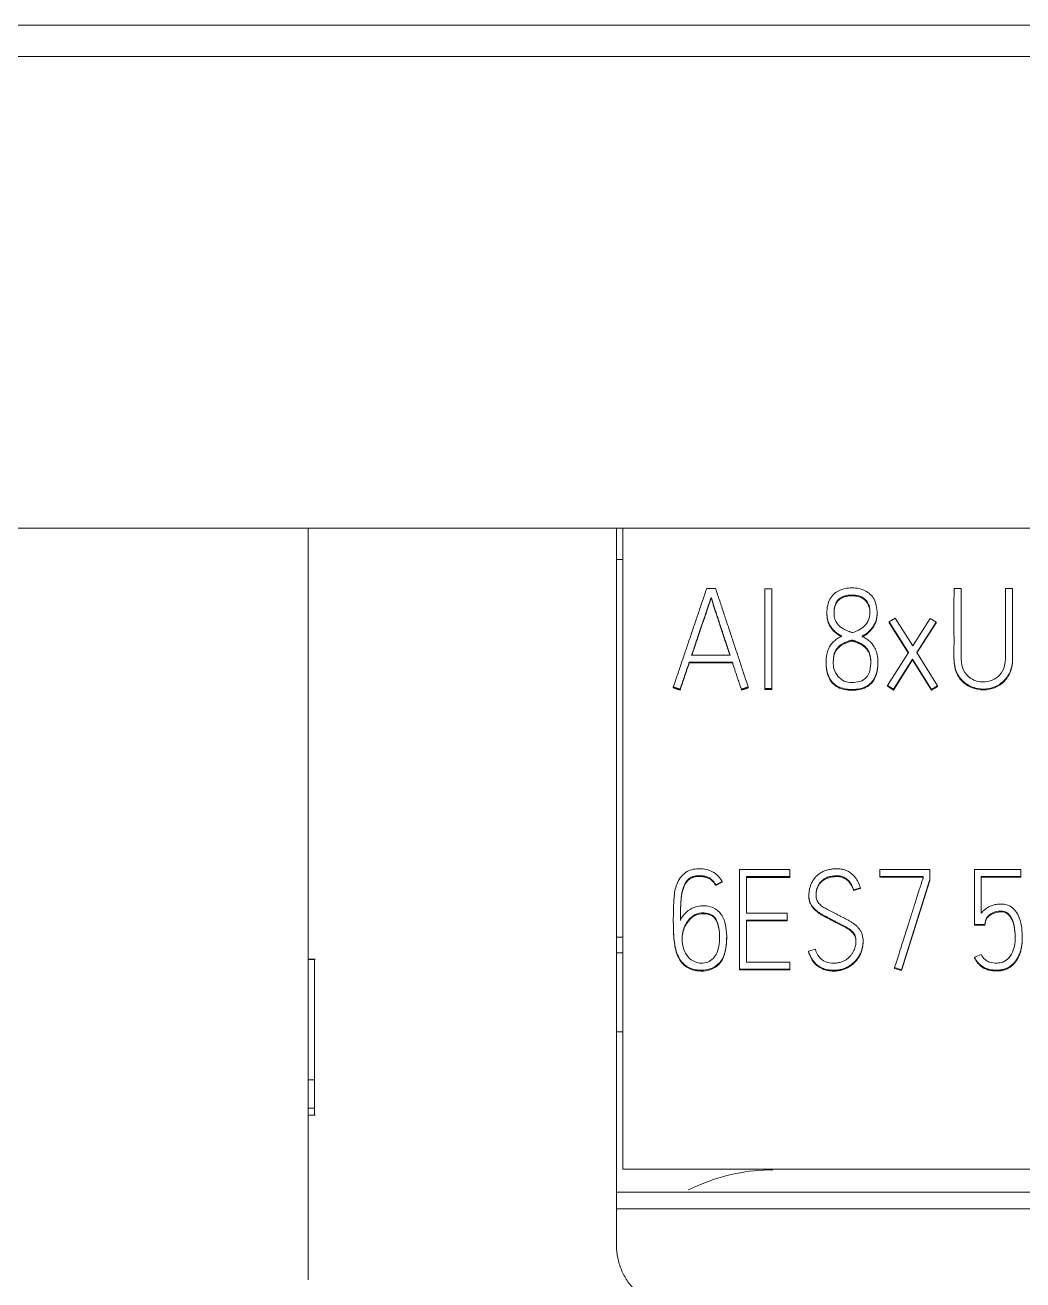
# Model space of a CAD drawing. Header units: millimetres. Extents: x 4137 to 6698, y 1400 to 3585.
# Drawn here: x 5211.35 to 5227.21, y 3075.84 to 3095.78 of the extents above; entities that cross this region are included whole.
import ezdxf

# ---------------------------------------------------------------- set-up
doc = ezdxf.new("R2010")
doc.units = ezdxf.units.MM
doc.layers.add('000-PI-Oprema', color=30, linetype='Continuous', lineweight=5)
doc.layers.add('004-PI-DIN Šina', color=3, linetype='Continuous')

msp = doc.modelspace()

# ---------------------------------------------------------------- linework, layer by layer
at = {"layer": '000-PI-Oprema', "color": 0, "linetype": 'ByBlock', "lineweight": 0}
for p, q in [((5215.848, 3087.785), (5210.948, 3087.785)), ((5220.748, 3087.785), (5215.848, 3087.785)), ((5220.848, 3087.785), (5220.748, 3087.785)), ((5245.648, 3087.785), (5220.848, 3087.785)), ((5220.848, 3077.602), (5220.848, 3087.785)), ((5220.848, 3087.285), (5220.748, 3087.285)), ((5226.927, 3086.826), (5226.927, 3086.814)), ((5222.251, 3086.685), (5222.251, 3086.673)), ((5226.927, 3086.592), (5226.927, 3086.571)), ((5224.091, 3086.44), (5224.091, 3086.427)), ((5224.888, 3086.427), (5224.888, 3086.44)), ((5225.176, 3086.355), (5225.081, 3086.296)), ((5225.454, 3085.913), (5225.176, 3086.355)), ((5225.733, 3086.351), (5225.454, 3085.913)), ((5225.826, 3086.291), (5225.733, 3086.351)), ((5226.927, 3086.387), (5226.927, 3086.4)), ((5225.081, 3086.296), (5225.081, 3086.283)), ((5225.081, 3086.296), (5225.387, 3085.809)), ((5225.081, 3086.283), (5225.383, 3085.803)), ((5225.518, 3085.809), (5225.826, 3086.291)), ((5225.522, 3085.803), (5225.826, 3086.279)), ((5225.826, 3086.291), (5225.826, 3086.279)), ((5226.11, 3086.202), (5226.11, 3086.189)), ((5226.927, 3086.141), (5226.927, 3086.128)), ((5225.387, 3085.809), (5225.054, 3085.285)), ((5225.849, 3085.279), (5225.518, 3085.809)), ((5226.109, 3085.782), (5226.109, 3085.769)), ((5221.903, 3085.655), (5221.903, 3085.643)), ((5222.589, 3085.655), (5222.589, 3085.643)), ((5224.078, 3085.665), (5224.078, 3085.653)), ((5224.901, 3085.65), (5224.901, 3085.663)), ((5225.15, 3085.226), (5225.451, 3085.704)), ((5225.15, 3085.213), (5225.451, 3085.691)), ((5225.451, 3085.704), (5225.753, 3085.222)), ((5225.451, 3085.704), (5225.451, 3085.691)), ((5225.451, 3085.691), (5225.753, 3085.209)), ((5221.65, 3085.261), (5221.65, 3085.248)), ((5221.757, 3085.226), (5221.757, 3085.213)), ((5222.731, 3085.213), (5222.729, 3085.219)), ((5222.731, 3085.226), (5222.731, 3085.213)), ((5222.84, 3085.261), (5222.84, 3085.248)), ((5223.106, 3085.237), (5223.106, 3085.224)), ((5223.217, 3085.237), (5223.217, 3085.224)), ((5225.054, 3085.285), (5225.054, 3085.273)), ((5225.054, 3085.285), (5225.15, 3085.226)), ((5225.054, 3085.273), (5225.15, 3085.213)), ((5225.15, 3085.226), (5225.15, 3085.213)), ((5225.753, 3085.222), (5225.849, 3085.279)), ((5225.753, 3085.209), (5225.849, 3085.266)), ((5225.753, 3085.222), (5225.753, 3085.209)), ((5225.849, 3085.279), (5225.849, 3085.266)), ((5222.427, 3082.171), (5222.325, 3082.118)), ((5222.427, 3082.171), (5222.427, 3082.158)), ((5222.704, 3082.36), (5222.704, 3080.778)), ((5223.501, 3082.36), (5222.704, 3082.36)), ((5222.815, 3081.667), (5222.815, 3082.248)), ((5222.815, 3082.248), (5223.501, 3082.248)), ((5222.815, 3082.236), (5223.501, 3082.236)), ((5223.501, 3082.248), (5223.501, 3082.36)), ((5223.501, 3082.248), (5223.501, 3082.236)), ((5224.93, 3082.363), (5224.93, 3082.25)), ((5225.729, 3082.363), (5224.93, 3082.363)), ((5224.93, 3082.25), (5224.93, 3082.238)), ((5224.93, 3082.25), (5225.618, 3082.25)), ((5224.93, 3082.238), (5225.618, 3082.238)), ((5225.274, 3080.767), (5225.729, 3082.202)), ((5225.274, 3080.754), (5225.729, 3082.189)), ((5225.618, 3082.25), (5225.618, 3082.22)), ((5225.729, 3082.202), (5225.729, 3082.363)), ((5225.729, 3082.202), (5225.729, 3082.189)), ((5226.435, 3082.36), (5227.173, 3082.36)), ((5226.435, 3081.489), (5226.435, 3082.36)), ((5226.545, 3082.25), (5226.545, 3081.665)), ((5227.173, 3082.25), (5226.545, 3082.25)), ((5227.173, 3082.238), (5226.545, 3082.238)), ((5227.173, 3082.36), (5227.173, 3082.25)), ((5227.173, 3082.25), (5227.173, 3082.238)), ((5222.427, 3082.158), (5222.325, 3082.106)), ((5222.325, 3082.118), (5222.325, 3082.106)), ((5224.624, 3082.07), (5224.515, 3082.039)), ((5224.624, 3082.057), (5224.515, 3082.026)), ((5224.515, 3082.039), (5224.515, 3082.026)), ((5224.624, 3082.07), (5224.624, 3082.057)), ((5223.805, 3081.95), (5223.805, 3081.937)), ((5221.65, 3081.576), (5221.65, 3081.563)), ((5223.459, 3081.667), (5222.815, 3081.667)), ((5223.459, 3081.557), (5223.459, 3081.667)), ((5222.815, 3080.888), (5222.815, 3081.557)), ((5222.815, 3081.557), (5223.459, 3081.557)), ((5222.815, 3081.544), (5223.459, 3081.544)), ((5223.459, 3081.557), (5223.459, 3081.544)), ((5226.435, 3081.489), (5226.435, 3081.476)), ((5226.603, 3081.489), (5226.435, 3081.489)), ((5226.603, 3081.476), (5226.435, 3081.476)), ((5226.603, 3081.489), (5226.603, 3081.476)), ((5220.748, 3081.285), (5220.848, 3081.285)), ((5222.498, 3081.273), (5222.498, 3081.286)), ((5224.666, 3081.212), (5224.666, 3081.225)), ((5227.196, 3081.27), (5227.196, 3081.283)), ((5220.848, 3081.035), (5220.748, 3081.035)), ((5223.798, 3081.066), (5223.907, 3081.097)), ((5223.798, 3081.066), (5223.798, 3081.053)), ((5226.439, 3080.967), (5226.541, 3081.013)), ((5215.96, 3080.935), (5215.848, 3080.935)), ((5215.96, 3080.929), (5215.848, 3080.929)), ((5222.704, 3080.778), (5222.704, 3080.765)), ((5222.704, 3080.778), (5223.501, 3080.778)), ((5223.501, 3080.888), (5222.815, 3080.888)), ((5223.501, 3080.778), (5223.501, 3080.888)), ((5223.501, 3080.778), (5223.501, 3080.765)), ((5225.167, 3080.802), (5225.167, 3080.789)), ((5225.167, 3080.802), (5225.274, 3080.767)), ((5225.167, 3080.789), (5225.274, 3080.754)), ((5226.439, 3080.967), (5226.439, 3080.954)), ((5222.704, 3080.765), (5223.501, 3080.765)), ((5225.274, 3080.767), (5225.274, 3080.754)), ((5220.848, 3079.78), (5220.748, 3079.78)), ((5215.948, 3079.019), (5215.848, 3079.019)), ((5215.948, 3079.019), (5215.948, 3078.569)), ((5215.948, 3078.569), (5215.848, 3078.569)), ((5215.848, 3078.459), (5215.96, 3078.459)), ((5215.848, 3078.457), (5215.96, 3078.457)), ((5245.648, 3077.602), (5220.848, 3077.602)), ((5245.748, 3077.234), (5220.748, 3077.234)), ((5220.748, 3076.97), (5220.748, 3076.385)), ((5245.748, 3076.97), (5220.748, 3076.97))]:
    msp.add_line(p, q, dxfattribs=at)
for points, knots in [([(5215.848, 3087.785), (5215.848, 3086.7), (5215.848, 3083.095), (5215.848, 3079.113), (5215.848, 3076.215), (5215.848, 3075.84)], [0, 0, 0, 0, 0.272684, 0.906013, 1, 1, 1, 1]), ([(5215.848, 3087.785), (5215.848, 3086.7), (5215.848, 3083.095), (5215.848, 3079.113), (5215.848, 3076.215), (5215.848, 3075.84)], [0, 0, 0, 0, 0.272684, 0.906013, 1, 1, 1, 1]), ([(5220.748, 3087.785), (5220.748, 3086.7), (5220.748, 3083.097), (5220.748, 3079.491), (5220.748, 3076.97)], [0, 0, 0, 0, 0.301146, 1, 1, 1, 1]), ([(5224.329, 3086.069), (5224.319, 3086.074), (5224.3, 3086.085), (5224.272, 3086.102), (5224.244, 3086.122), (5224.216, 3086.144), (5224.191, 3086.169), (5224.167, 3086.197), (5224.145, 3086.228), (5224.127, 3086.263), (5224.111, 3086.301), (5224.099, 3086.342), (5224.092, 3086.388), (5224.09, 3086.461), (5224.097, 3086.554), (5224.133, 3086.659), (5224.196, 3086.74), (5224.279, 3086.796), (5224.379, 3086.829), (5224.489, 3086.838), (5224.6, 3086.829), (5224.701, 3086.795), (5224.784, 3086.737), (5224.846, 3086.655), (5224.881, 3086.549), (5224.891, 3086.447), (5224.883, 3086.357), (5224.862, 3086.286), (5224.826, 3086.22), (5224.778, 3086.16), (5224.719, 3086.108), (5224.674, 3086.08), (5224.65, 3086.067)], [0, 0, 0, 0, 0.014556, 0.029567, 0.045073, 0.06094, 0.077119, 0.093748, 0.110887, 0.128668, 0.147296, 0.166948, 0.187898, 0.210413, 0.266348, 0.314631, 0.359149, 0.40325, 0.449199, 0.499993, 0.551851, 0.598383, 0.642757, 0.687636, 0.736493, 0.793087, 0.826472, 0.85944, 0.893283, 0.927929, 0.963171, 1, 1, 1, 1]), ([(5226.111, 3086.826), (5226.111, 3086.756), (5226.11, 3086.6), (5226.111, 3086.36), (5226.11, 3086.122), (5226.112, 3085.905), (5226.105, 3085.699), (5226.135, 3085.486), (5226.278, 3085.31), (5226.472, 3085.225), (5226.669, 3085.226), (5226.845, 3085.295), (5226.968, 3085.42), (5227.039, 3085.582), (5227.041, 3085.772), (5227.04, 3086.003), (5227.04, 3086.274), (5227.04, 3086.538), (5227.04, 3086.724), (5227.04, 3086.811), (5227.04, 3086.826)], [0, 0, 0, 0, 0.056588, 0.12618, 0.193845, 0.248988, 0.301001, 0.361119, 0.417663, 0.475034, 0.525525, 0.571601, 0.623134, 0.662261, 0.7114, 0.774249, 0.84962, 0.929927, 0.98784, 1, 1, 1, 1]), ([(5226.927, 3086.826), (5226.927, 3086.784), (5226.927, 3086.685), (5226.927, 3086.517), (5226.927, 3086.295), (5226.927, 3086.038), (5226.929, 3085.784), (5226.924, 3085.563), (5226.82, 3085.418), (5226.68, 3085.345), (5226.509, 3085.331), (5226.335, 3085.405), (5226.228, 3085.568), (5226.223, 3085.739), (5226.224, 3085.916), (5226.224, 3086.123), (5226.224, 3086.377), (5226.224, 3086.619), (5226.224, 3086.772), (5226.224, 3086.826)], [0, 0, 0, 0, 0.037912, 0.088194, 0.15005, 0.235584, 0.316728, 0.37904, 0.427403, 0.467304, 0.515197, 0.575318, 0.625401, 0.679015, 0.724908, 0.783705, 0.863784, 0.951314, 1, 1, 1, 1]), ([(5222.251, 3086.685), (5222.249, 3086.677), (5222.241, 3086.655), (5222.228, 3086.615), (5222.21, 3086.562), (5222.188, 3086.496), (5222.163, 3086.422), (5222.135, 3086.341), (5222.105, 3086.253), (5222.073, 3086.16), (5222.04, 3086.063), (5222.007, 3085.964), (5221.974, 3085.865), (5221.952, 3085.8), (5221.941, 3085.767)], [0, 0, 0, 0, 0.027278, 0.070772, 0.130481, 0.202611, 0.283368, 0.372754, 0.469089, 0.570695, 0.677572, 0.786406, 0.893882, 1, 1, 1, 1]), ([(5222.251, 3086.673), (5222.249, 3086.664), (5222.241, 3086.643), (5222.228, 3086.603), (5222.21, 3086.549), (5222.188, 3086.484), (5222.163, 3086.41), (5222.135, 3086.328), (5222.105, 3086.24), (5222.073, 3086.147), (5222.04, 3086.05), (5222.007, 3085.951), (5221.975, 3085.857), (5221.955, 3085.796), (5221.945, 3085.767)], [0, 0, 0, 0, 0.027661, 0.071766, 0.132313, 0.205456, 0.287346, 0.377986, 0.475674, 0.578706, 0.687084, 0.797446, 0.90643, 1, 1, 1, 1]), ([(5222.551, 3085.767), (5222.541, 3085.8), (5222.519, 3085.865), (5222.487, 3085.964), (5222.455, 3086.063), (5222.423, 3086.16), (5222.392, 3086.253), (5222.363, 3086.341), (5222.336, 3086.422), (5222.312, 3086.496), (5222.291, 3086.562), (5222.274, 3086.615), (5222.261, 3086.655), (5222.254, 3086.677), (5222.251, 3086.685)], [0, 0, 0, 0, 0.106064, 0.213567, 0.322511, 0.429491, 0.5311, 0.627338, 0.716604, 0.797292, 0.869405, 0.929132, 0.972664, 1, 1, 1, 1]), ([(5222.547, 3085.767), (5222.538, 3085.796), (5222.518, 3085.857), (5222.487, 3085.951), (5222.455, 3086.05), (5222.423, 3086.147), (5222.392, 3086.24), (5222.363, 3086.328), (5222.336, 3086.41), (5222.312, 3086.484), (5222.291, 3086.549), (5222.274, 3086.603), (5222.261, 3086.643), (5222.254, 3086.664), (5222.251, 3086.673)], [0, 0, 0, 0, 0.093515, 0.202527, 0.313001, 0.421482, 0.524517, 0.622107, 0.712625, 0.794447, 0.867572, 0.928138, 0.97228, 1, 1, 1, 1]), ([(5224.489, 3086.128), (5224.494, 3086.127), (5224.513, 3086.128), (5224.548, 3086.148), (5224.616, 3086.167), (5224.692, 3086.233), (5224.762, 3086.321), (5224.78, 3086.442), (5224.767, 3086.574), (5224.678, 3086.692), (5224.563, 3086.72), (5224.477, 3086.724), (5224.4, 3086.718), (5224.318, 3086.69), (5224.249, 3086.634), (5224.211, 3086.543), (5224.203, 3086.458), (5224.207, 3086.372), (5224.231, 3086.298), (5224.278, 3086.237), (5224.332, 3086.197), (5224.373, 3086.173), (5224.413, 3086.155), (5224.439, 3086.144), (5224.466, 3086.136), (5224.48, 3086.129), (5224.489, 3086.128)], [0, 0, 0, 0, 0.007812, 0.03125, 0.0625, 0.125, 0.1875, 0.25, 0.3125, 0.40625, 0.46875, 0.5, 0.546875, 0.59375, 0.640625, 0.6875, 0.75, 0.78125, 0.828125, 0.875, 0.90625, 0.9375, 0.953125, 0.976562, 0.984375, 1, 1, 1, 1]), ([(5224.775, 3086.439), (5224.775, 3086.474), (5224.764, 3086.564), (5224.678, 3086.679), (5224.563, 3086.707), (5224.477, 3086.712), (5224.4, 3086.705), (5224.318, 3086.677), (5224.249, 3086.621), (5224.211, 3086.532), (5224.205, 3086.466), (5224.205, 3086.429)], [0, 0, 0, 0, 0.114744, 0.30519, 0.432154, 0.495636, 0.590859, 0.686082, 0.781305, 0.876528, 1, 1, 1, 1]), ([(5224.329, 3086.056), (5224.319, 3086.061), (5224.3, 3086.072), (5224.272, 3086.09), (5224.244, 3086.109), (5224.216, 3086.131), (5224.191, 3086.156), (5224.167, 3086.184), (5224.145, 3086.215), (5224.127, 3086.25), (5224.111, 3086.288), (5224.099, 3086.33), (5224.092, 3086.376), (5224.091, 3086.409), (5224.091, 3086.427), (5224.091, 3086.429)], [0, 0, 0, 0, 0.068397, 0.138937, 0.211797, 0.286356, 0.362379, 0.440519, 0.521055, 0.604608, 0.692141, 0.784485, 0.882929, 0.988726, 1, 1, 1, 1]), ([(5224.888, 3086.429), (5224.888, 3086.425), (5224.888, 3086.397), (5224.883, 3086.344), (5224.862, 3086.273), (5224.826, 3086.208), (5224.778, 3086.148), (5224.719, 3086.095), (5224.674, 3086.067), (5224.65, 3086.054)], [0, 0, 0, 0, 0.025577, 0.182798, 0.338056, 0.497434, 0.660595, 0.826558, 1, 1, 1, 1]), ([(5226.109, 3085.769), (5226.109, 3085.745), (5226.111, 3085.645), (5226.135, 3085.473), (5226.278, 3085.298), (5226.472, 3085.212), (5226.669, 3085.213), (5226.845, 3085.282), (5226.968, 3085.407), (5227.039, 3085.569), (5227.041, 3085.759), (5227.04, 3085.99), (5227.04, 3086.198), (5227.04, 3086.329), (5227.04, 3086.365)], [0, 0, 0, 0, 0.033223, 0.13371, 0.228223, 0.324119, 0.408514, 0.48553, 0.571667, 0.637068, 0.719204, 0.824256, 0.950238, 1, 1, 1, 1]), ([(5224.65, 3086.067), (5224.66, 3086.062), (5224.68, 3086.051), (5224.71, 3086.033), (5224.74, 3086.013), (5224.769, 3085.99), (5224.796, 3085.963), (5224.821, 3085.933), (5224.844, 3085.898), (5224.863, 3085.86), (5224.88, 3085.819), (5224.892, 3085.773), (5224.9, 3085.722), (5224.903, 3085.639), (5224.895, 3085.534), (5224.861, 3085.416), (5224.799, 3085.325), (5224.712, 3085.263), (5224.606, 3085.228), (5224.489, 3085.218), (5224.372, 3085.228), (5224.266, 3085.264), (5224.18, 3085.325), (5224.118, 3085.416), (5224.084, 3085.535), (5224.076, 3085.641), (5224.079, 3085.724), (5224.086, 3085.774), (5224.098, 3085.82), (5224.114, 3085.861), (5224.132, 3085.898), (5224.154, 3085.933), (5224.178, 3085.963), (5224.205, 3085.991), (5224.234, 3086.014), (5224.265, 3086.035), (5224.296, 3086.053), (5224.318, 3086.064), (5224.329, 3086.069)], [0, 0, 0, 0, 0.013971, 0.028402, 0.043336, 0.058719, 0.0746, 0.091138, 0.108303, 0.126121, 0.144793, 0.164595, 0.185892, 0.208937, 0.268471, 0.31829, 0.36183, 0.40395, 0.448807, 0.499659, 0.550001, 0.594568, 0.636606, 0.68023, 0.730342, 0.790387, 0.813379, 0.834502, 0.85399, 0.872294, 0.889768, 0.906584, 0.922873, 0.938755, 0.95442, 0.969879, 0.985049, 1, 1, 1, 1]), ([(5224.497, 3086.006), (5224.494, 3086.007), (5224.489, 3086.007), (5224.474, 3086.001), (5224.445, 3085.997), (5224.402, 3085.974), (5224.339, 3085.953), (5224.26, 3085.895), (5224.199, 3085.793), (5224.19, 3085.669), (5224.194, 3085.537), (5224.26, 3085.429), (5224.36, 3085.345), (5224.49, 3085.329), (5224.616, 3085.341), (5224.723, 3085.401), (5224.77, 3085.498), (5224.784, 3085.58), (5224.789, 3085.653), (5224.787, 3085.721), (5224.775, 3085.783), (5224.75, 3085.84), (5224.716, 3085.888), (5224.676, 3085.922), (5224.641, 3085.945), (5224.614, 3085.96), (5224.588, 3085.973), (5224.563, 3085.983), (5224.544, 3085.99), (5224.527, 3085.997), (5224.511, 3086.001), (5224.502, 3086.005), (5224.497, 3086.006)], [0, 0, 0, 0, 0.003906, 0.007812, 0.023438, 0.046875, 0.078125, 0.125, 0.1875, 0.25, 0.3125, 0.375, 0.4375, 0.5, 0.5625, 0.625, 0.671875, 0.71875, 0.75, 0.78125, 0.820312, 0.84375, 0.875, 0.90625, 0.921875, 0.9375, 0.953125, 0.964844, 0.976562, 0.984375, 0.992188, 1, 1, 1, 1]), ([(5224.497, 3085.994), (5224.494, 3085.994), (5224.489, 3085.994), (5224.474, 3085.988), (5224.445, 3085.984), (5224.402, 3085.962), (5224.339, 3085.94), (5224.26, 3085.883), (5224.199, 3085.78), (5224.192, 3085.692), (5224.192, 3085.643), (5224.192, 3085.637)], [0, 0, 0, 0, 0.015104, 0.030208, 0.090623, 0.181247, 0.302078, 0.483325, 0.724988, 0.966651, 1, 1, 1, 1]), ([(5224.788, 3085.651), (5224.788, 3085.668), (5224.786, 3085.712), (5224.775, 3085.77), (5224.75, 3085.828), (5224.716, 3085.875), (5224.676, 3085.909), (5224.641, 3085.932), (5224.614, 3085.948), (5224.588, 3085.96), (5224.563, 3085.97), (5224.544, 3085.978), (5224.527, 3085.984), (5224.511, 3085.988), (5224.502, 3085.993), (5224.497, 3085.994)], [0, 0, 0, 0, 0.106174, 0.265786, 0.361553, 0.489242, 0.616932, 0.680776, 0.744621, 0.808466, 0.856349, 0.904233, 0.936155, 0.968078, 1, 1, 1, 1]), ([(5222.731, 3085.226), (5222.727, 3085.239), (5222.718, 3085.266), (5222.704, 3085.308), (5222.689, 3085.35), (5222.674, 3085.393), (5222.659, 3085.438), (5222.643, 3085.487), (5222.625, 3085.54), (5222.607, 3085.596), (5222.595, 3085.635), (5222.589, 3085.655)], [0, 0, 0, 0, 0.091427, 0.189007, 0.292759, 0.387174, 0.491688, 0.606301, 0.72982, 0.861052, 1, 1, 1, 1]), ([(5224.901, 3085.648), (5224.901, 3085.603), (5224.894, 3085.519), (5224.861, 3085.403), (5224.799, 3085.312), (5224.712, 3085.251), (5224.606, 3085.215), (5224.489, 3085.206), (5224.372, 3085.215), (5224.266, 3085.251), (5224.18, 3085.312), (5224.118, 3085.403), (5224.084, 3085.52), (5224.078, 3085.605), (5224.078, 3085.651)], [0, 0, 0, 0, 0.098032, 0.184613, 0.260281, 0.333482, 0.411438, 0.499815, 0.587305, 0.664757, 0.737815, 0.813629, 0.90072, 1, 1, 1, 1]), ([(5221.763, 3081.561), (5221.789, 3081.61), (5221.85, 3081.687), (5221.968, 3081.764), (5222.091, 3081.785), (5222.219, 3081.784), (5222.367, 3081.722), (5222.464, 3081.571), (5222.499, 3081.39), (5222.5, 3081.209), (5222.474, 3081.025), (5222.388, 3080.855), (5222.221, 3080.763), (5222.035, 3080.753), (5221.847, 3080.806), (5221.71, 3080.983), (5221.659, 3081.213), (5221.649, 3081.46), (5221.65, 3081.704), (5221.659, 3081.936), (5221.698, 3082.161), (5221.848, 3082.349), (5222.072, 3082.387), (5222.289, 3082.341), (5222.386, 3082.241), (5222.427, 3082.171)], [0, 0, 0, 0, 0.03564, 0.067865, 0.092923, 0.119268, 0.154068, 0.197126, 0.234707, 0.279879, 0.320329, 0.360962, 0.405677, 0.442102, 0.485709, 0.532505, 0.586175, 0.644312, 0.701767, 0.753421, 0.803151, 0.856352, 0.904259, 0.950465, 1, 1, 1, 1]), ([(5223.907, 3081.097), (5223.916, 3081.052), (5223.956, 3080.97), (5224.063, 3080.885), (5224.173, 3080.87), (5224.258, 3080.875), (5224.314, 3080.887), (5224.363, 3080.907), (5224.405, 3080.934), (5224.442, 3080.963), (5224.473, 3080.997), (5224.499, 3081.033), (5224.52, 3081.072), (5224.534, 3081.112), (5224.545, 3081.151), (5224.551, 3081.189), (5224.554, 3081.227), (5224.551, 3081.266), (5224.541, 3081.305), (5224.524, 3081.339), (5224.501, 3081.368), (5224.474, 3081.395), (5224.443, 3081.419), (5224.408, 3081.442), (5224.369, 3081.464), (5224.328, 3081.484), (5224.285, 3081.504), (5224.24, 3081.526), (5224.195, 3081.551), (5224.148, 3081.576), (5224.101, 3081.601), (5224.055, 3081.625), (5224.01, 3081.649), (5223.968, 3081.675), (5223.929, 3081.704), (5223.894, 3081.734), (5223.864, 3081.768), (5223.838, 3081.805), (5223.818, 3081.847), (5223.807, 3081.895), (5223.804, 3081.95), (5223.807, 3082.008), (5223.818, 3082.068), (5223.836, 3082.123), (5223.86, 3082.173), (5223.89, 3082.219), (5223.926, 3082.259), (5223.968, 3082.294), (5224.015, 3082.323), (5224.068, 3082.345), (5224.126, 3082.362), (5224.188, 3082.372), (5224.259, 3082.375), (5224.337, 3082.368), (5224.416, 3082.341), (5224.486, 3082.296), (5224.545, 3082.235), (5224.592, 3082.158), (5224.614, 3082.1), (5224.624, 3082.07)], [0, 0, 0, 0, 0.042395, 0.079774, 0.121236, 0.140075, 0.157254, 0.173247, 0.188397, 0.202796, 0.216711, 0.230265, 0.243508, 0.256652, 0.269293, 0.280934, 0.291684, 0.304893, 0.316879, 0.328106, 0.339273, 0.350814, 0.362909, 0.375637, 0.388999, 0.403044, 0.417696, 0.432849, 0.448511, 0.464937, 0.481153, 0.497163, 0.51278, 0.527863, 0.542482, 0.556645, 0.570443, 0.584077, 0.597961, 0.612786, 0.629037, 0.64828, 0.666584, 0.684253, 0.701354, 0.717933, 0.734308, 0.750738, 0.767515, 0.784992, 0.803232, 0.822275, 0.842375, 0.868294, 0.892965, 0.917787, 0.943448, 0.970498, 1, 1, 1, 1]), ([(5222.325, 3082.118), (5222.317, 3082.134), (5222.299, 3082.162), (5222.265, 3082.199), (5222.223, 3082.228), (5222.176, 3082.249), (5222.125, 3082.261), (5222.067, 3082.265), (5222.007, 3082.261), (5221.949, 3082.246), (5221.901, 3082.218), (5221.862, 3082.18), (5221.831, 3082.133), (5221.808, 3082.077), (5221.79, 3082.012), (5221.777, 3081.938), (5221.77, 3081.856), (5221.766, 3081.765), (5221.764, 3081.666), (5221.763, 3081.597), (5221.763, 3081.561)], [0, 0, 0, 0, 0.043481, 0.085549, 0.127923, 0.170971, 0.214845, 0.260884, 0.317917, 0.367656, 0.41257, 0.456833, 0.503792, 0.555243, 0.612421, 0.675966, 0.746378, 0.823872, 0.908402, 1, 1, 1, 1]), ([(5222.325, 3082.106), (5222.317, 3082.121), (5222.299, 3082.149), (5222.265, 3082.186), (5222.223, 3082.215), (5222.176, 3082.236), (5222.125, 3082.248), (5222.067, 3082.252), (5222.007, 3082.248), (5221.949, 3082.233), (5221.901, 3082.206), (5221.862, 3082.168), (5221.831, 3082.121), (5221.808, 3082.064), (5221.79, 3081.999), (5221.777, 3081.926), (5221.77, 3081.843), (5221.766, 3081.752), (5221.764, 3081.653), (5221.763, 3081.585), (5221.763, 3081.549)], [0, 0, 0, 0, 0.043481, 0.085549, 0.127923, 0.170971, 0.214845, 0.260884, 0.317917, 0.367656, 0.41257, 0.456833, 0.503792, 0.555243, 0.612421, 0.675966, 0.746378, 0.823872, 0.908402, 1, 1, 1, 1]), ([(5224.515, 3082.039), (5224.513, 3082.046), (5224.508, 3082.061), (5224.499, 3082.084), (5224.487, 3082.109), (5224.474, 3082.134), (5224.457, 3082.158), (5224.438, 3082.182), (5224.415, 3082.203), (5224.389, 3082.222), (5224.361, 3082.239), (5224.328, 3082.252), (5224.292, 3082.26), (5224.257, 3082.262), (5224.224, 3082.261), (5224.192, 3082.257), (5224.157, 3082.253), (5224.119, 3082.245), (5224.082, 3082.231), (5224.046, 3082.211), (5224.012, 3082.186), (5223.981, 3082.153), (5223.954, 3082.115), (5223.932, 3082.067), (5223.92, 3082.01), (5223.917, 3081.956), (5223.92, 3081.911), (5223.929, 3081.878), (5223.944, 3081.848), (5223.964, 3081.822), (5223.988, 3081.797), (5224.017, 3081.775), (5224.049, 3081.754), (5224.084, 3081.734), (5224.123, 3081.714), (5224.163, 3081.694), (5224.206, 3081.672), (5224.251, 3081.649), (5224.297, 3081.623), (5224.347, 3081.598), (5224.396, 3081.574), (5224.444, 3081.549), (5224.489, 3081.521), (5224.531, 3081.492), (5224.569, 3081.459), (5224.601, 3081.422), (5224.63, 3081.381), (5224.651, 3081.335), (5224.663, 3081.282), (5224.667, 3081.225), (5224.663, 3081.167), (5224.653, 3081.11), (5224.635, 3081.055), (5224.61, 3081.001), (5224.579, 3080.951), (5224.542, 3080.906), (5224.499, 3080.865), (5224.449, 3080.829), (5224.394, 3080.799), (5224.333, 3080.776), (5224.267, 3080.763), (5224.189, 3080.758), (5224.104, 3080.765), (5224.018, 3080.791), (5223.942, 3080.836), (5223.879, 3080.897), (5223.83, 3080.975), (5223.807, 3081.035), (5223.798, 3081.066)], [0, 0, 0, 0, 0.006902, 0.014527, 0.0229, 0.03171, 0.040697, 0.049939, 0.059406, 0.069126, 0.079243, 0.089792, 0.100957, 0.11302, 0.121351, 0.131067, 0.142193, 0.154038, 0.166072, 0.178522, 0.191399, 0.204849, 0.219214, 0.234859, 0.25249, 0.272668, 0.283841, 0.294211, 0.304173, 0.314215, 0.324636, 0.335605, 0.347264, 0.35967, 0.372854, 0.386723, 0.401163, 0.416176, 0.433071, 0.449927, 0.466747, 0.483271, 0.499286, 0.514866, 0.530063, 0.545048, 0.560066, 0.575472, 0.591898, 0.609868, 0.627376, 0.645005, 0.66302, 0.681094, 0.698922, 0.71679, 0.734853, 0.753306, 0.772468, 0.792214, 0.812556, 0.833938, 0.86301, 0.889874, 0.915888, 0.942166, 0.969784, 1, 1, 1, 1]), ([(5224.515, 3082.026), (5224.513, 3082.034), (5224.508, 3082.049), (5224.499, 3082.072), (5224.487, 3082.096), (5224.474, 3082.121), (5224.457, 3082.146), (5224.438, 3082.169), (5224.415, 3082.191), (5224.389, 3082.21), (5224.361, 3082.227), (5224.328, 3082.24), (5224.292, 3082.247), (5224.257, 3082.249), (5224.224, 3082.248), (5224.192, 3082.245), (5224.157, 3082.24), (5224.119, 3082.232), (5224.082, 3082.218), (5224.046, 3082.199), (5224.012, 3082.173), (5223.981, 3082.141), (5223.954, 3082.102), (5223.932, 3082.054), (5223.921, 3082), (5223.918, 3081.961), (5223.918, 3081.942)], [0, 0, 0, 0, 0.025535, 0.053746, 0.084726, 0.117324, 0.150572, 0.184768, 0.219795, 0.255756, 0.293187, 0.332218, 0.373527, 0.418158, 0.448979, 0.484928, 0.526094, 0.569916, 0.614442, 0.660505, 0.708148, 0.757909, 0.811058, 0.868941, 0.934177, 1, 1, 1, 1]), ([(5225.618, 3082.22), (5225.617, 3082.217), (5225.613, 3082.206), (5225.606, 3082.184), (5225.594, 3082.15), (5225.58, 3082.105), (5225.563, 3082.051), (5225.543, 3081.988), (5225.521, 3081.918), (5225.497, 3081.843), (5225.471, 3081.762), (5225.444, 3081.677), (5225.417, 3081.591), (5225.376, 3081.461), (5225.319, 3081.282), (5225.245, 3081.048), (5225.194, 3080.886), (5225.167, 3080.802)], [0, 0, 0, 0, 0.006664, 0.022274, 0.046836, 0.07897, 0.117297, 0.161819, 0.211415, 0.264968, 0.322476, 0.382404, 0.443215, 0.50491, 0.65714, 0.82217, 1, 1, 1, 1]), ([(5224.553, 3081.214), (5224.553, 3081.227), (5224.551, 3081.254), (5224.541, 3081.292), (5224.524, 3081.326), (5224.501, 3081.355), (5224.474, 3081.382), (5224.443, 3081.407), (5224.408, 3081.429), (5224.369, 3081.451), (5224.328, 3081.471), (5224.285, 3081.491), (5224.24, 3081.514), (5224.195, 3081.538), (5224.148, 3081.564), (5224.101, 3081.589), (5224.055, 3081.612), (5224.01, 3081.636), (5223.968, 3081.663), (5223.929, 3081.691), (5223.894, 3081.722), (5223.864, 3081.756), (5223.838, 3081.793), (5223.818, 3081.835), (5223.807, 3081.882), (5223.805, 3081.919), (5223.805, 3081.94), (5223.805, 3081.943)], [0, 0, 0, 0, 0.037363, 0.072654, 0.105707, 0.138586, 0.172568, 0.20818, 0.245654, 0.284995, 0.326348, 0.369486, 0.414101, 0.460216, 0.508578, 0.556324, 0.603462, 0.649443, 0.693851, 0.736893, 0.778592, 0.819218, 0.85936, 0.900239, 0.943889, 0.991738, 1, 1, 1, 1]), ([(5226.545, 3081.665), (5226.55, 3081.671), (5226.56, 3081.684), (5226.576, 3081.703), (5226.594, 3081.72), (5226.614, 3081.737), (5226.637, 3081.753), (5226.661, 3081.768), (5226.688, 3081.781), (5226.717, 3081.792), (5226.749, 3081.801), (5226.784, 3081.808), (5226.821, 3081.812), (5226.88, 3081.814), (5226.96, 3081.803), (5227.048, 3081.753), (5227.115, 3081.671), (5227.163, 3081.562), (5227.191, 3081.427), (5227.197, 3081.303), (5227.194, 3081.2), (5227.184, 3081.129), (5227.167, 3081.063), (5227.145, 3081.002), (5227.117, 3080.948), (5227.085, 3080.9), (5227.048, 3080.858), (5227.006, 3080.824), (5226.959, 3080.796), (5226.908, 3080.777), (5226.854, 3080.765), (5226.811, 3080.762), (5226.777, 3080.763), (5226.753, 3080.764), (5226.724, 3080.765), (5226.693, 3080.769), (5226.66, 3080.777), (5226.626, 3080.787), (5226.591, 3080.802), (5226.557, 3080.823), (5226.523, 3080.848), (5226.491, 3080.88), (5226.462, 3080.92), (5226.447, 3080.951), (5226.439, 3080.967)], [0, 0, 0, 0, 0.010575, 0.021534, 0.032937, 0.044729, 0.056875, 0.069452, 0.0826, 0.096505, 0.111279, 0.126985, 0.143702, 0.161538, 0.205913, 0.248141, 0.293825, 0.346182, 0.40699, 0.478261, 0.512629, 0.544859, 0.575282, 0.604004, 0.631084, 0.6569, 0.681684, 0.705765, 0.729734, 0.753772, 0.778045, 0.803118, 0.812005, 0.822876, 0.835737, 0.849942, 0.864952, 0.880894, 0.897668, 0.915306, 0.934053, 0.954105, 0.975931, 1, 1, 1, 1]), ([(5222.134, 3081.672), (5222.085, 3081.673), (5221.993, 3081.656), (5221.866, 3081.544), (5221.796, 3081.393), (5221.781, 3081.208), (5221.822, 3081.047), (5221.929, 3080.918), (5222.085, 3080.853), (5222.286, 3080.904), (5222.37, 3081.088), (5222.388, 3081.27), (5222.382, 3081.453), (5222.312, 3081.638), (5222.183, 3081.67), (5222.134, 3081.672)], [0, 0, 0, 0, 0.0625, 0.125, 0.21875, 0.28125, 0.375, 0.4375, 0.5, 0.59375, 0.6875, 0.75, 0.84375, 0.9375, 1, 1, 1, 1]), ([(5222.134, 3081.659), (5222.085, 3081.661), (5221.993, 3081.643), (5221.866, 3081.531), (5221.801, 3081.39), (5221.789, 3081.284), (5221.789, 3081.247)], [0, 0, 0, 0, 0.232842, 0.465685, 0.814948, 1, 1, 1, 1]), ([(5222.385, 3081.286), (5222.385, 3081.337), (5222.376, 3081.457), (5222.312, 3081.626), (5222.183, 3081.657), (5222.134, 3081.659)], [0, 0, 0, 0, 0.310868, 0.724347, 1, 1, 1, 1]), ([(5226.541, 3081.013), (5226.557, 3080.98), (5226.595, 3080.929), (5226.688, 3080.879), (5226.789, 3080.871), (5226.899, 3080.885), (5226.996, 3080.959), (5227.058, 3081.077), (5227.089, 3081.222), (5227.083, 3081.386), (5227.055, 3081.552), (5226.96, 3081.699), (5226.808, 3081.705), (5226.695, 3081.669), (5226.619, 3081.585), (5226.604, 3081.526), (5226.603, 3081.489)], [0, 0, 0, 0, 0.059022, 0.110017, 0.175174, 0.228533, 0.294979, 0.374406, 0.452147, 0.547151, 0.653629, 0.744768, 0.81483, 0.893356, 0.941956, 1, 1, 1, 1]), ([(5227.085, 3081.267), (5227.085, 3081.3), (5227.079, 3081.395), (5227.055, 3081.539), (5226.96, 3081.686), (5226.808, 3081.692), (5226.695, 3081.656), (5226.619, 3081.572), (5226.604, 3081.513), (5226.603, 3081.476)], [0, 0, 0, 0, 0.110862, 0.319923, 0.498869, 0.636431, 0.790612, 0.886035, 1, 1, 1, 1]), ([(5222.498, 3081.275), (5222.498, 3081.246), (5222.495, 3081.159), (5222.474, 3081.013), (5222.388, 3080.842), (5222.221, 3080.75), (5222.035, 3080.74), (5221.847, 3080.794), (5221.71, 3080.971), (5221.659, 3081.2), (5221.651, 3081.401), (5221.65, 3081.525), (5221.65, 3081.563)], [0, 0, 0, 0, 0.047379, 0.146039, 0.245143, 0.354204, 0.443047, 0.549405, 0.663541, 0.794443, 0.936242, 1, 1, 1, 1]), ([(5224.666, 3081.214), (5224.666, 3081.213), (5224.666, 3081.193), (5224.663, 3081.155), (5224.653, 3081.098), (5224.635, 3081.042), (5224.61, 3080.988), (5224.579, 3080.939), (5224.542, 3080.893), (5224.499, 3080.852), (5224.449, 3080.817), (5224.394, 3080.787), (5224.333, 3080.764), (5224.267, 3080.75), (5224.189, 3080.746), (5224.104, 3080.753), (5224.018, 3080.779), (5223.942, 3080.823), (5223.879, 3080.885), (5223.83, 3080.963), (5223.807, 3081.022), (5223.798, 3081.053)], [0, 0, 0, 0, 0.001261, 0.046083, 0.091213, 0.137331, 0.183601, 0.229241, 0.274983, 0.321224, 0.368462, 0.417518, 0.468068, 0.520144, 0.574882, 0.649305, 0.718077, 0.784672, 0.851944, 0.922648, 1, 1, 1, 1]), ([(5227.196, 3081.27), (5227.196, 3081.268), (5227.196, 3081.24), (5227.194, 3081.188), (5227.184, 3081.116), (5227.167, 3081.05), (5227.145, 3080.99), (5227.117, 3080.935), (5227.085, 3080.887), (5227.048, 3080.845), (5227.006, 3080.811), (5226.959, 3080.784), (5226.908, 3080.764), (5226.854, 3080.752), (5226.811, 3080.749), (5226.777, 3080.75), (5226.753, 3080.751), (5226.724, 3080.753), (5226.693, 3080.756), (5226.66, 3080.764), (5226.626, 3080.775), (5226.591, 3080.79), (5226.557, 3080.81), (5226.523, 3080.835), (5226.491, 3080.868), (5226.462, 3080.908), (5226.447, 3080.938), (5226.439, 3080.954)], [0, 0, 0, 0, 0.006507, 0.07195, 0.133322, 0.191255, 0.245946, 0.297513, 0.346671, 0.393864, 0.439719, 0.485361, 0.531134, 0.577354, 0.625098, 0.642021, 0.662722, 0.687212, 0.714261, 0.742843, 0.773199, 0.80514, 0.838725, 0.874425, 0.912607, 0.954167, 1, 1, 1, 1]), ([(5215.948, 3080.935), (5215.948, 3080.935), (5215.948, 3080.922), (5215.948, 3080.873), (5215.948, 3080.78), (5215.948, 3080.638), (5215.948, 3080.429), (5215.948, 3080.201), (5215.948, 3079.976), (5215.948, 3079.781), (5215.948, 3079.649), (5215.948, 3079.556), (5215.948, 3079.466), (5215.948, 3079.38), (5215.948, 3079.295), (5215.948, 3079.215), (5215.948, 3079.117), (5215.948, 3079.027), (5215.948, 3078.966), (5215.948, 3078.932), (5215.948, 3078.911), (5215.948, 3078.9), (5215.948, 3078.895), (5215.948, 3078.906), (5215.948, 3078.947), (5215.948, 3078.991), (5215.948, 3079.016)], [0, 0, 0, 0, 0.054923, 0.109157, 0.158857, 0.213508, 0.264907, 0.320314, 0.369873, 0.418461, 0.471704, 0.5026, 0.551052, 0.617218, 0.660884, 0.691286, 0.712023, 0.730248, 0.751802, 0.781189, 0.80362, 0.828627, 0.856379, 0.904145, 0.9524, 1, 1, 1, 1]), ([(5215.948, 3078.569), (5215.948, 3078.545), (5215.948, 3078.504), (5215.948, 3078.466), (5215.948, 3078.457), (5215.948, 3078.457), (5215.948, 3078.457)], [0, 0, 0, 0, 0.351048, 0.67786, 0.983317, 1, 1, 1, 1]), ([(5223.23, 3077.589), (5222.837, 3077.589), (5222.374, 3077.494), (5221.95, 3077.301), (5221.886, 3077.269)], [0, 0, 0, 0, 0.846072, 1, 1, 1, 1]), ([(5220.748, 3076.385), (5220.748, 3076.319), (5220.754, 3076.254), (5220.774, 3076.159), (5220.782, 3076.127), (5220.801, 3076.065), (5220.812, 3076.034), (5220.849, 3075.943), (5220.88, 3075.886), (5220.933, 3075.804), (5220.953, 3075.778), (5220.994, 3075.727), (5221.016, 3075.702), (5221.085, 3075.633), (5221.135, 3075.592), (5221.217, 3075.537), (5221.246, 3075.52), (5221.304, 3075.489), (5221.363, 3075.461), (5221.424, 3075.439), (5221.471, 3075.424), (5221.487, 3075.42), (5221.519, 3075.412), (5221.535, 3075.408), (5221.616, 3075.392), (5221.681, 3075.385), (5221.748, 3075.385)], [0, 0, 0, 0, 0.125, 0.125, 0.1875, 0.1875, 0.25, 0.25, 0.375, 0.375, 0.4375, 0.4375, 0.5, 0.5, 0.625, 0.625, 0.6875, 0.6875, 0.75, 0.8125, 0.8125, 0.84375, 0.84375, 0.875, 0.875, 1, 1, 1, 1])]:
    msp.add_open_spline(points, degree=3, knots=knots, dxfattribs=at)
for points in [[(5221.65, 3085.261), (5222.18, 3086.826)], [(5222.18, 3086.826), (5222.322, 3086.826)], [(5222.322, 3086.826), (5222.84, 3085.261)], [(5223.106, 3086.82), (5223.217, 3086.82)], [(5223.106, 3085.237), (5223.106, 3086.82)], [(5223.217, 3086.82), (5223.217, 3085.237)], [(5226.224, 3086.826), (5226.111, 3086.826)], [(5227.04, 3086.826), (5226.927, 3086.826)], [(5221.941, 3085.767), (5222.551, 3085.767)], [(5221.903, 3085.655), (5221.757, 3085.226)], [(5221.903, 3085.643), (5221.757, 3085.213)], [(5222.589, 3085.655), (5221.903, 3085.655)], [(5222.589, 3085.643), (5221.903, 3085.643)], [(5221.757, 3085.226), (5221.65, 3085.261)], [(5221.757, 3085.213), (5221.65, 3085.248)], [(5222.84, 3085.261), (5222.731, 3085.226)], [(5222.84, 3085.248), (5222.731, 3085.213)], [(5223.217, 3085.237), (5223.106, 3085.237)], [(5223.217, 3085.224), (5223.106, 3085.224)]]:
    msp.add_open_spline(points, degree=1, dxfattribs=at)
at = {"layer": '004-PI-DIN Šina', "color": 0, "linetype": 'ByBlock', "lineweight": 0}
for p, q in [((5579.048, 3095.778), (5096.448, 3095.778)), ((5579.048, 3095.278), (5096.448, 3095.278))]:
    msp.add_line(p, q, dxfattribs=at)

doc.saveas('drawing.dxf')
